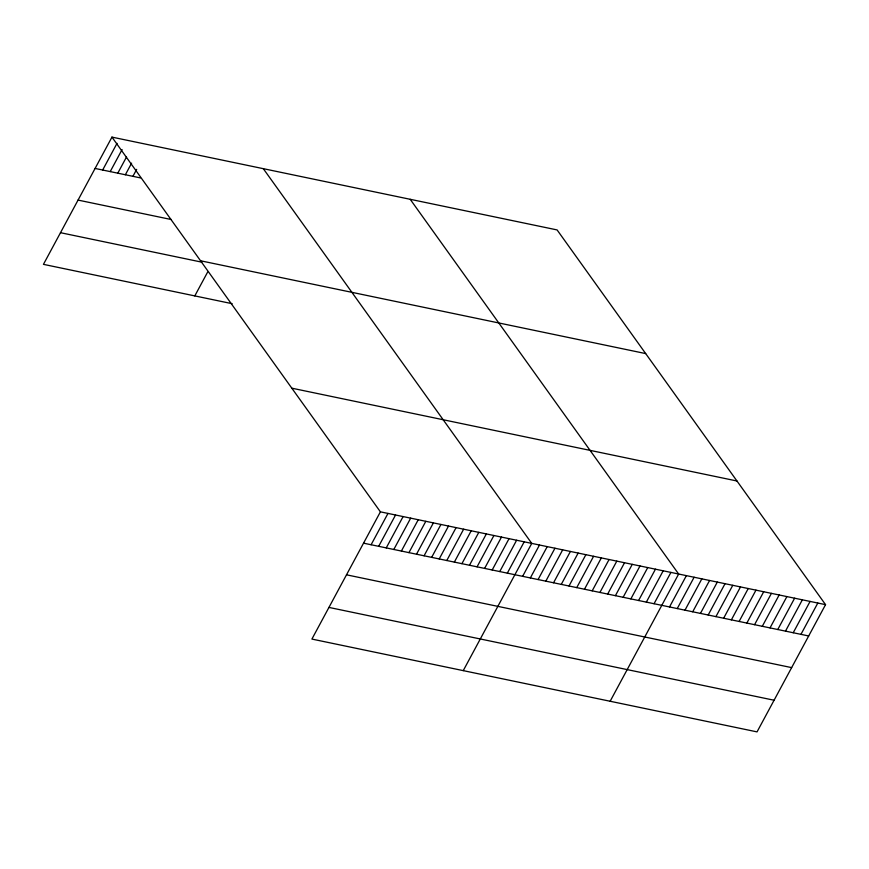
<?xml version="1.0" encoding="UTF-8"?>
<svg xmlns="http://www.w3.org/2000/svg" width="869" height="869" viewBox="0 0 869 869"><rect width="100%" height="100%" fill="white"/><g stroke="black" fill="none" stroke-linecap="round" stroke-linejoin="round"><path stroke-width="1.3" d="M111.96 137.117L380.405 511.841L311.906 639.073L757.04 731.883L825.55 604.65L557.094 229.927L111.96 137.117L43.45 264.35L232.164 303.694M102.661 170.02L117.022 143.342M110.222 171.595L122.094 149.555M117.793 173.17L126.537 156.931M125.364 174.756L131.61 163.155M132.924 176.331L136.672 169.368M194.797 295.905L207.582 272.171M371.106 544.744L387.976 513.427M378.678 546.319L395.547 515.002M386.249 547.894L403.107 516.577M393.809 549.48L410.679 518.152M401.38 551.055L418.239 519.738M408.951 552.63L425.81 521.313M416.512 554.205L433.381 522.888M424.083 555.78L440.941 524.463M431.654 557.366L448.513 526.049M439.214 558.941L456.084 527.624M446.785 560.516L463.644 529.199M454.357 562.091L471.215 530.774M461.917 563.677L478.786 532.36M469.488 565.252L486.347 533.935M477.059 566.827L493.918 535.51M484.62 568.402L501.489 537.085M492.191 569.988L509.049 538.661M499.762 571.563L516.62 540.246M507.322 573.138L524.192 541.822M463.253 670.629L531.752 543.397L263.307 168.673M522.627 576.332L539.486 545.015M530.351 577.939L547.22 546.623M538.085 579.558L554.954 548.23M545.819 581.165L562.678 549.849M553.553 582.773L570.412 551.457M561.276 584.392L578.146 553.075M569.01 585.999L585.88 554.683M576.744 587.618L593.603 556.29M584.479 589.225L601.337 557.909M592.202 590.833L609.071 559.517M599.936 592.452L616.805 561.135M607.67 594.059L624.529 562.743M615.404 595.667L632.263 564.35M623.127 597.285L639.997 565.969M630.861 598.893L647.731 567.576M638.596 600.512L655.454 569.184M646.33 602.119L663.188 570.803M654.053 603.727L670.922 572.41M610.147 701.25L678.656 574.029L410.201 199.305M669.521 606.953L686.38 575.636M677.255 608.572L694.114 577.244M684.978 610.179L701.848 578.863M692.712 611.787L709.582 580.47M700.447 613.405L717.305 582.089M708.181 615.013L725.039 583.696M715.915 616.632L732.773 585.304M723.638 618.239L740.507 586.923M731.372 619.847L748.231 588.53M739.106 621.465L755.965 590.149M746.84 623.073L763.699 591.756M754.564 624.692L771.433 593.364M762.298 626.299L779.156 594.983M770.032 627.907L786.89 596.59M777.766 629.525L794.624 598.209M785.489 631.133L802.359 599.816M793.223 632.751L810.082 601.424M800.957 634.359L817.816 603.043M95.09 168.445L140.496 177.906M78.047 200.087L171.378 219.553M200.543 260.776L645.689 353.585M60.493 232.696L201.749 262.145M291.821 388.182L736.955 480.991M380.405 511.841L825.55 604.65M363.546 543.168L808.691 635.967M346.503 574.811L791.648 667.62M328.949 607.42L774.083 700.229"/></g></svg>
